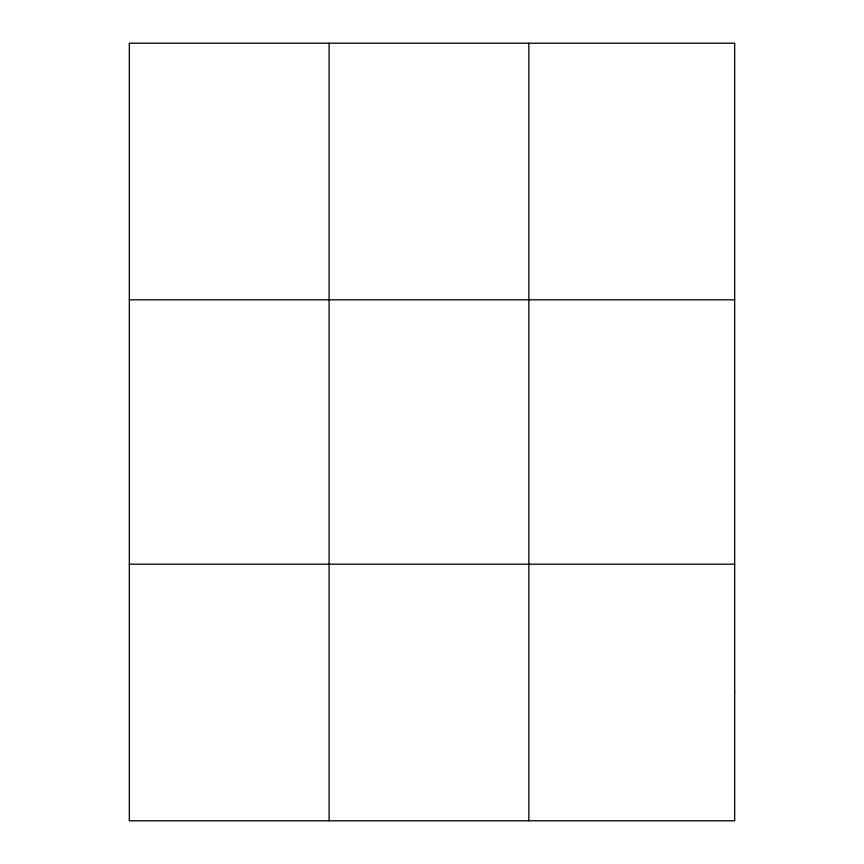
<?xml version="1.0" encoding="UTF-8"?>
<svg xmlns="http://www.w3.org/2000/svg" width="864" height="864" viewBox="0 0 864 864"><rect width="100%" height="100%" fill="white"/><g stroke="black" fill="none" stroke-linecap="round" stroke-linejoin="round"><path stroke-width="1.3" d="M329.087 820.8L329.087 43.2M528.854 820.8L528.854 43.2M129.319 299.808L734.681 299.808M129.319 564.192L734.681 564.192M734.681 692.496L734.681 820.8L129.319 820.8L129.319 43.2L734.681 43.2L734.681 692.496"/></g></svg>
